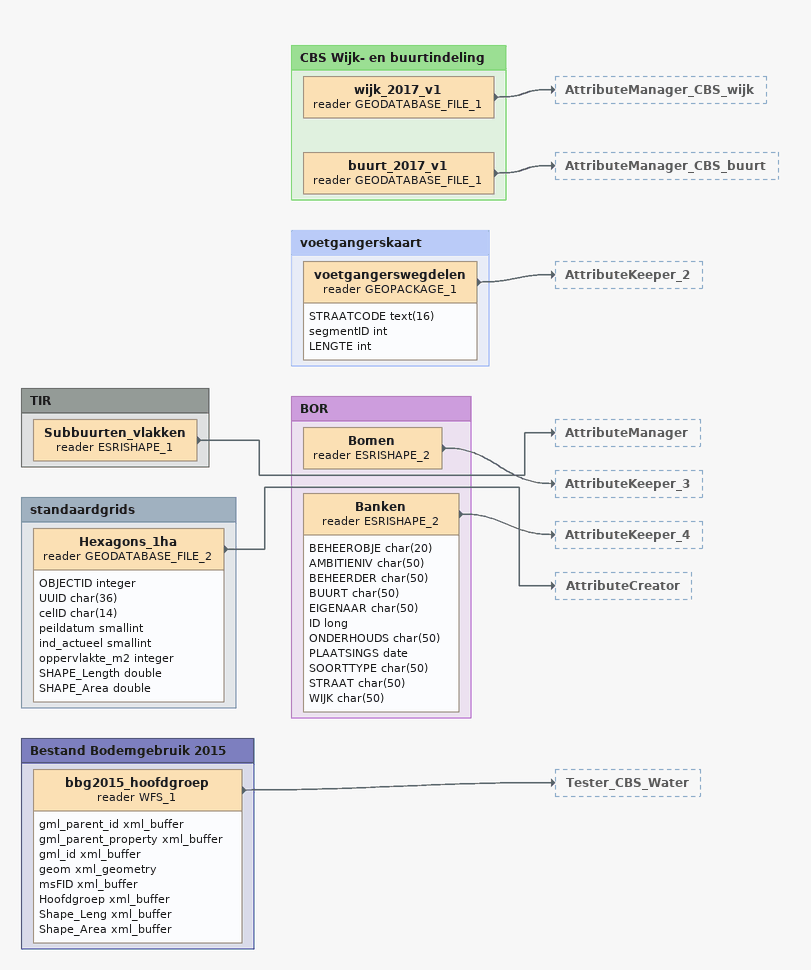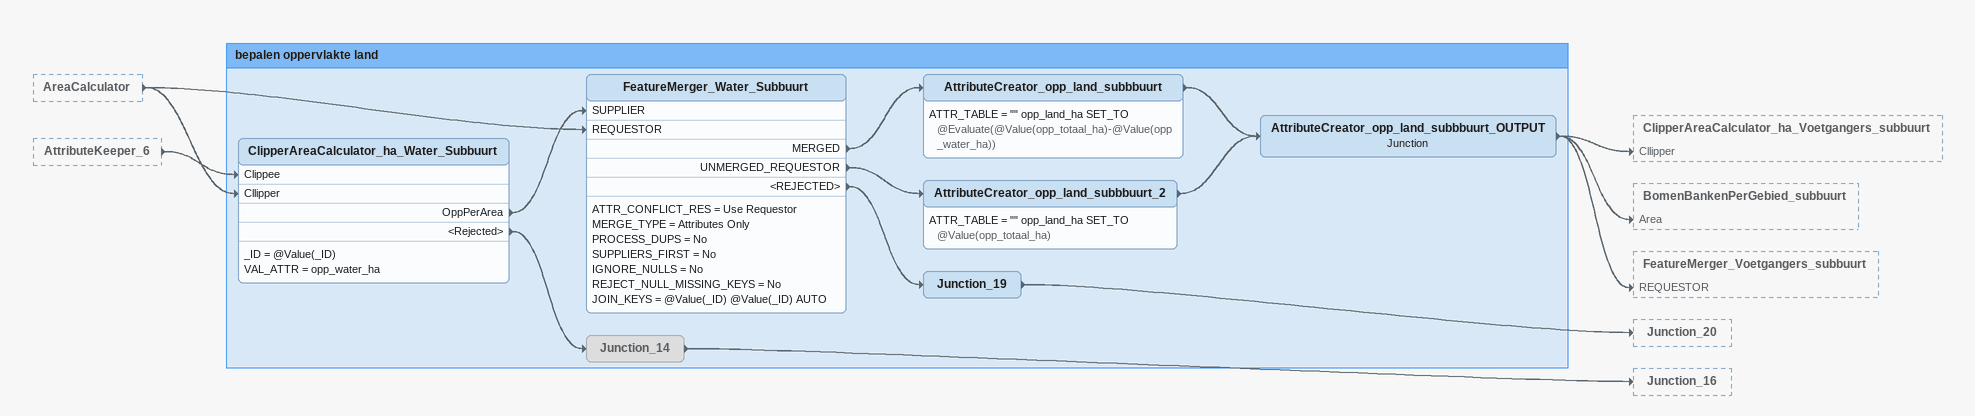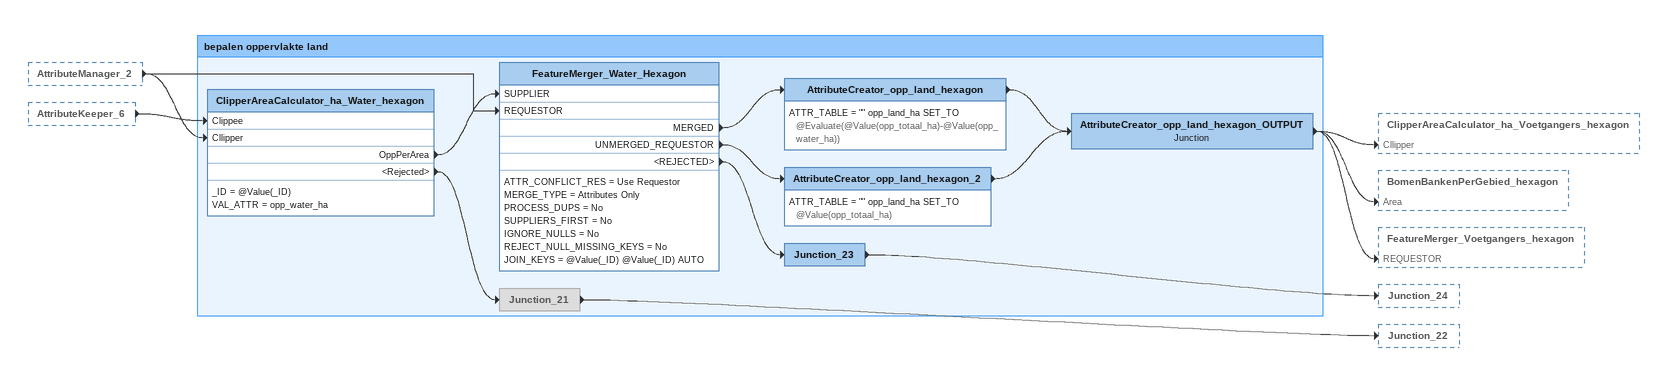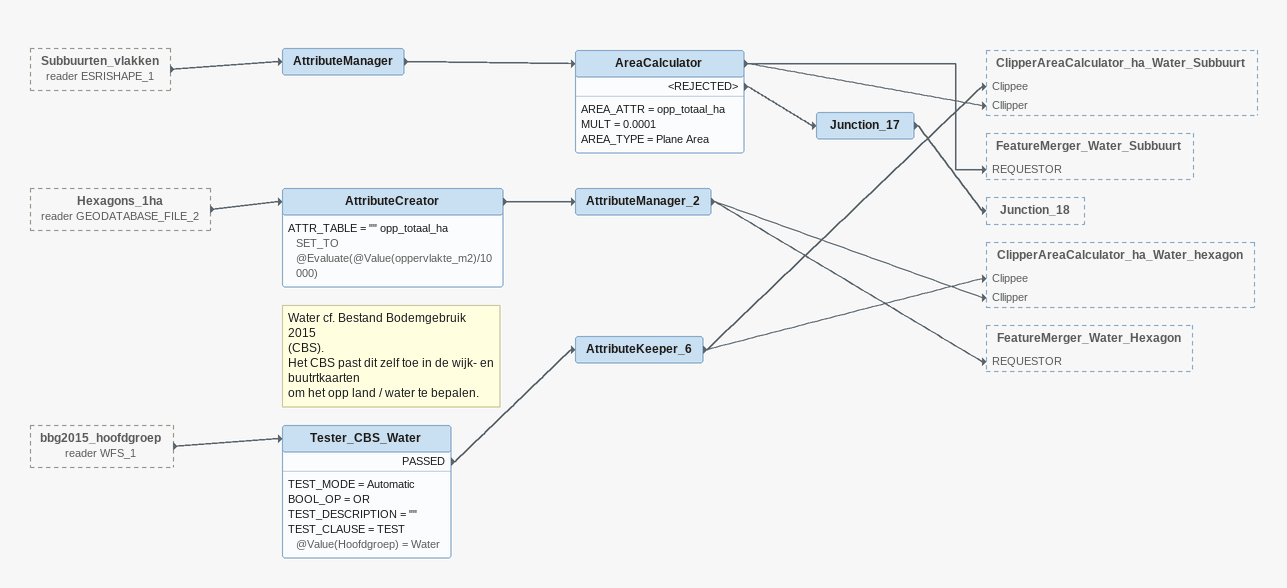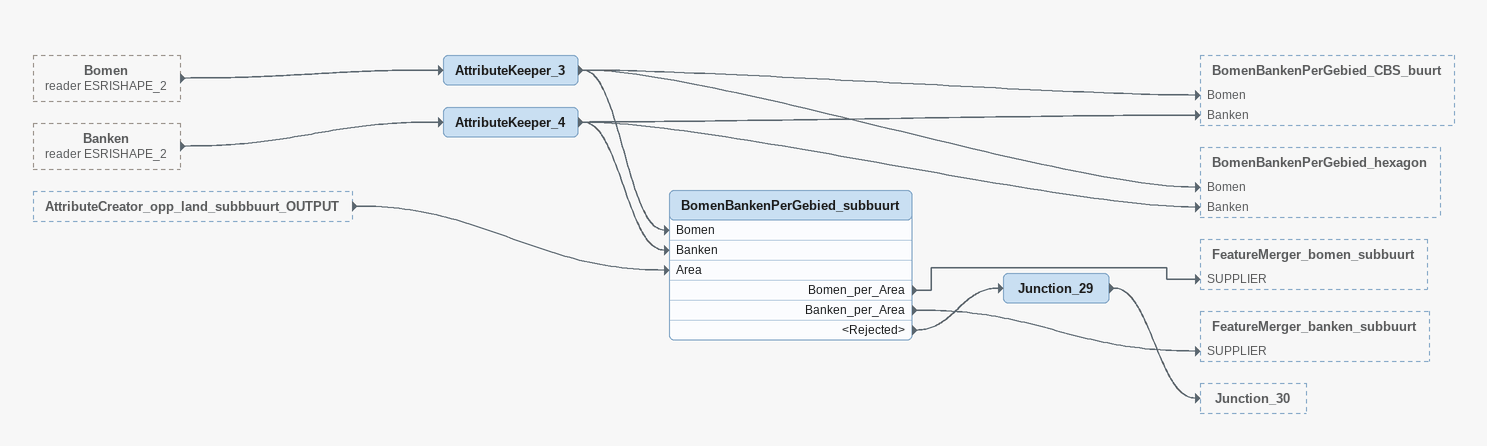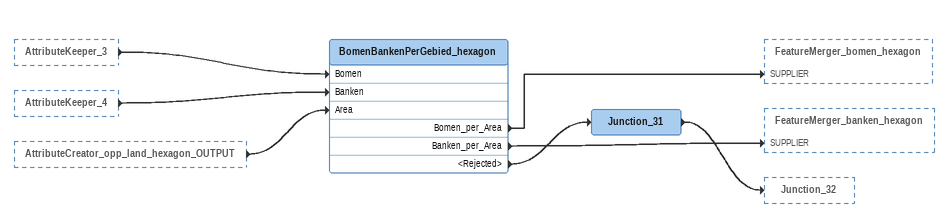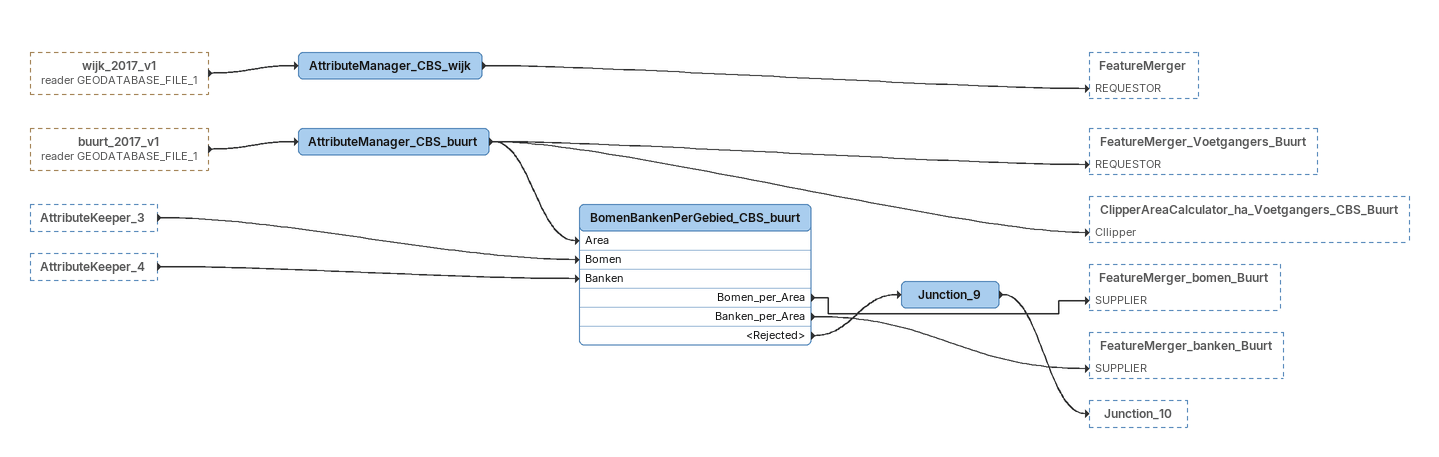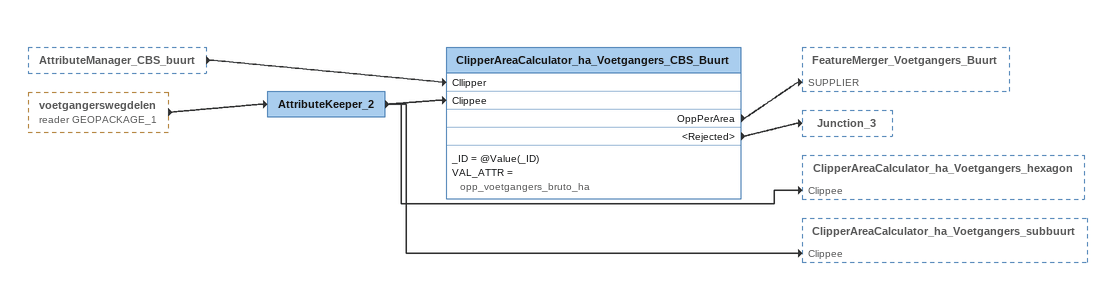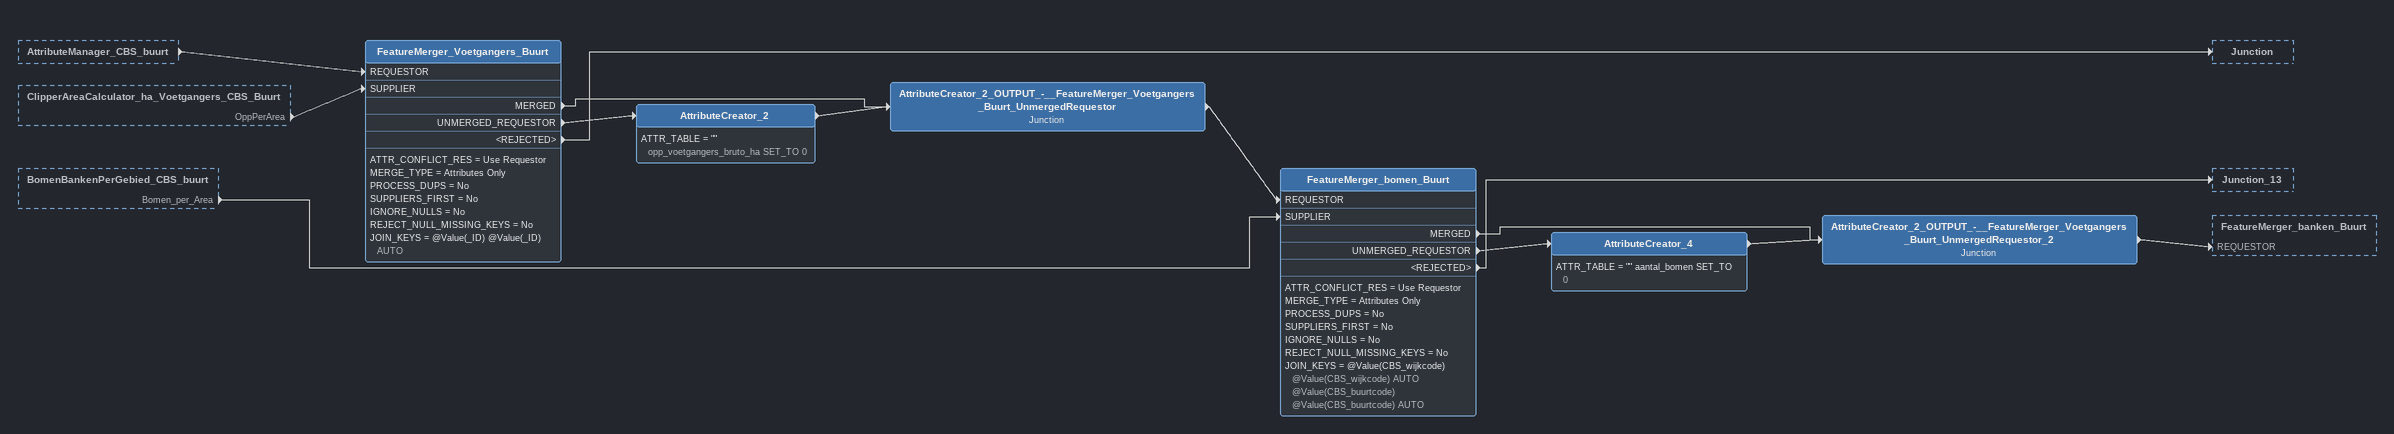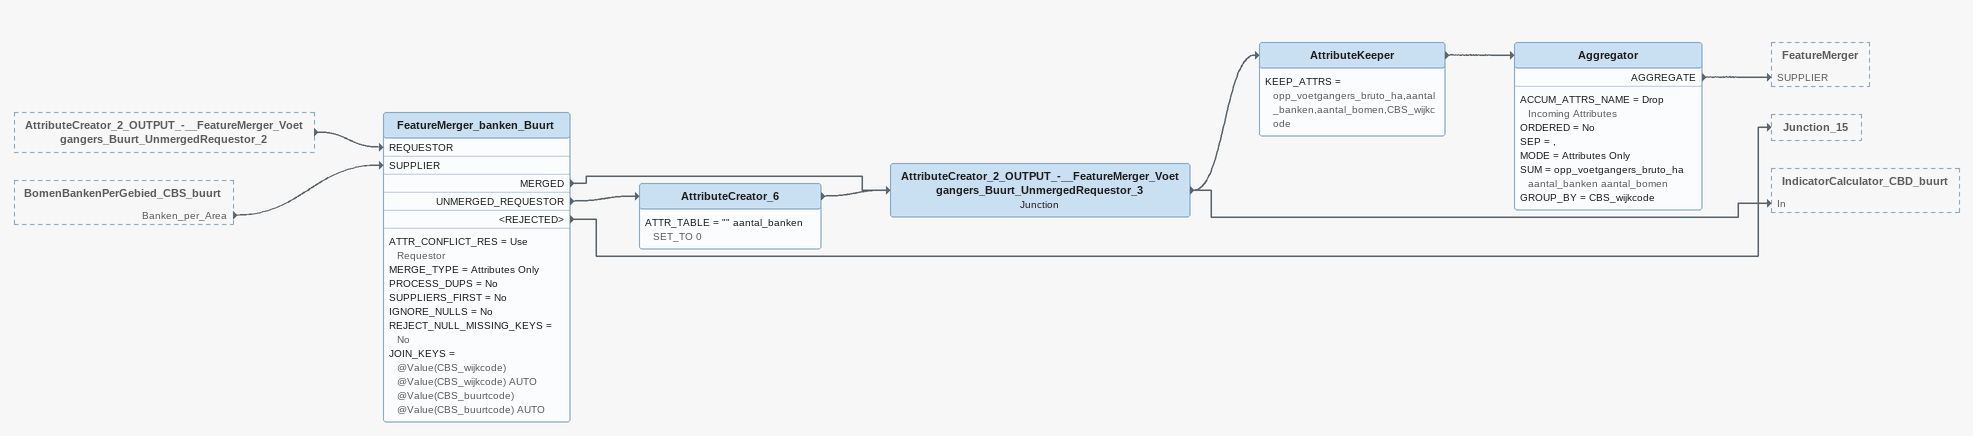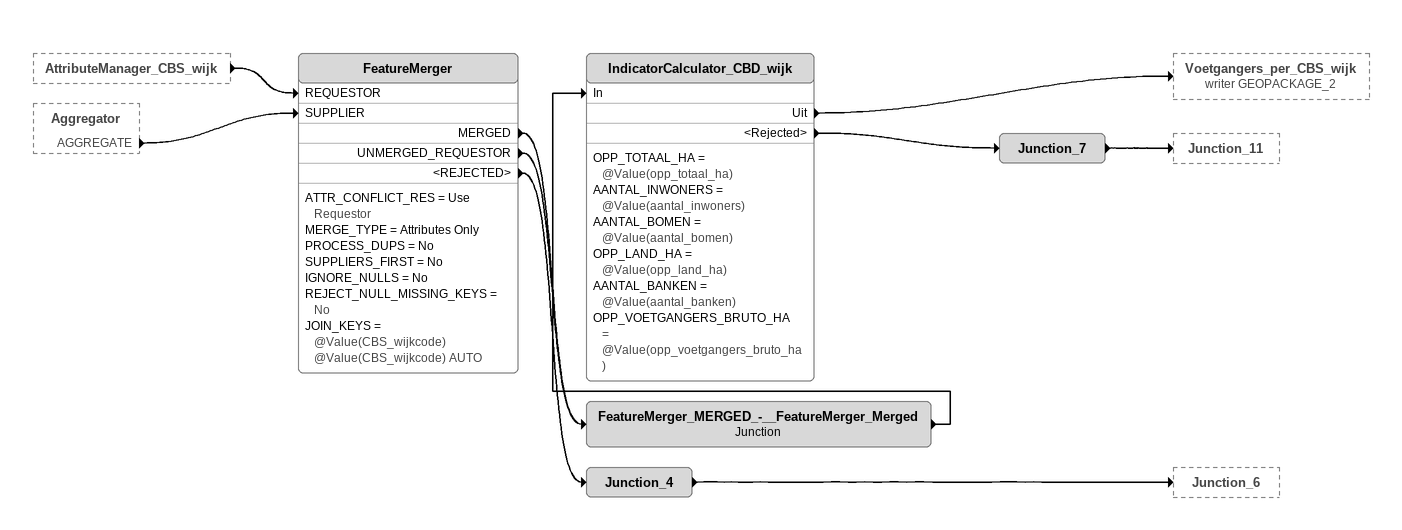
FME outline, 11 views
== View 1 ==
Bookmark: TIR
Subbuurten_vlakken (reader ESRISHAPE_1)
    -> AttributeManager

Bookmark: standaardgrids
Hexagons_1ha (reader GEODATABASE_FILE_2)
    attributes: OBJECTID integer, UUID char(36), celID char(14), peildatum smallint, ind_actueel smallint, oppervlakte_m2 integer, SHAPE_Length double, SHAPE_Area double
    -> AttributeCreator

Bookmark: Bestand Bodemgebruik 2015
bbg2015_hoofdgroep (reader WFS_1)
    attributes: gml_parent_id xml_buffer, gml_parent_property xml_buffer, gml_id xml_buffer, geom xml_geometry, msFID xml_buffer, Hoofdgroep xml_buffer, Shape_Leng xml_buffer, Shape_Area xml_buffer
    -> Tester_CBS_Water

Bookmark: BOR
Bomen (reader ESRISHAPE_2)
    -> AttributeKeeper_3
Banken (reader ESRISHAPE_2)
    attributes: BEHEEROBJE char(20), AMBITIENIV char(50), BEHEERDER char(50), BUURT char(50), EIGENAAR char(50), ID long, ONDERHOUDS char(50), PLAATSINGS date, SOORTTYPE char(50), STRAAT char(50), WIJK char(50)
    -> AttributeKeeper_4

Bookmark: CBS Wijk- en buurtindeling
wijk_2017_v1 (reader GEODATABASE_FILE_1)
    -> AttributeManager_CBS_wijk
buurt_2017_v1 (reader GEODATABASE_FILE_1)
    -> AttributeManager_CBS_buurt

Bookmark: voetgangerskaart
voetgangerswegdelen (reader GEOPACKAGE_1)
    attributes: STRAATCODE text(16), segmentID int, LENGTE int
    -> AttributeKeeper_2

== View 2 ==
AreaCalculator [outside]
    -> ClipperAreaCalculator_ha_Water_Subbuurt [Cllipper]
    -> FeatureMerger_Water_Subbuurt [REQUESTOR]
AttributeKeeper_6 [outside]
    -> ClipperAreaCalculator_ha_Water_Subbuurt [Clippee]

Bookmark: bepalen oppervlakte land
ClipperAreaCalculator_ha_Water_Subbuurt
    _ID = @Value(_ID)
    VAL_ATTR = opp_water_ha
    OppPerArea -> FeatureMerger_Water_Subbuurt [SUPPLIER]
    <Rejected> -> Junction_14
FeatureMerger_Water_Subbuurt
    ATTR_CONFLICT_RES = Use Requestor
    MERGE_TYPE = Attributes Only
    PROCESS_DUPS = No
    SUPPLIERS_FIRST = No
    IGNORE_NULLS = No
    REJECT_NULL_MISSING_KEYS = No
    JOIN_KEYS = @Value(_ID) @Value(_ID) AUTO
    MERGED -> AttributeCreator_opp_land_subbbuurt
    UNMERGED_REQUESTOR -> AttributeCreator_opp_land_subbbuurt_2
    <REJECTED> -> Junction_19
AttributeCreator_opp_land_subbbuurt
    ATTR_TABLE = "" opp_land_ha SET_TO @Evaluate(@Value(opp_totaal_ha)-@Value(opp_water_ha))
    -> AttributeCreator_opp_land_subbbuurt_OUTPUT
AttributeCreator_opp_land_subbbuurt_2
    ATTR_TABLE = "" opp_land_ha SET_TO @Value(opp_totaal_ha)
    -> AttributeCreator_opp_land_subbbuurt_OUTPUT
AttributeCreator_opp_land_subbbuurt_OUTPUT: Junction
    -> ClipperAreaCalculator_ha_Voetgangers_subbuurt [Cllipper]
    -> BomenBankenPerGebied_subbuurt [Area]
    -> FeatureMerger_Voetgangers_subbuurt [REQUESTOR]
Junction_19
    -> Junction_20
Junction_14 [off]
    -> Junction_16

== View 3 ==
AttributeManager_2 [outside]
    -> ClipperAreaCalculator_ha_Water_hexagon [Cllipper]
    -> FeatureMerger_Water_Hexagon [REQUESTOR]
AttributeKeeper_6 [outside]
    -> ClipperAreaCalculator_ha_Water_hexagon [Clippee]

Bookmark: bepalen oppervlakte land
ClipperAreaCalculator_ha_Water_hexagon
    _ID = @Value(_ID)
    VAL_ATTR = opp_water_ha
    OppPerArea -> FeatureMerger_Water_Hexagon [SUPPLIER]
    <Rejected> -> Junction_21
FeatureMerger_Water_Hexagon
    ATTR_CONFLICT_RES = Use Requestor
    MERGE_TYPE = Attributes Only
    PROCESS_DUPS = No
    SUPPLIERS_FIRST = No
    IGNORE_NULLS = No
    REJECT_NULL_MISSING_KEYS = No
    JOIN_KEYS = @Value(_ID) @Value(_ID) AUTO
    MERGED -> AttributeCreator_opp_land_hexagon
    UNMERGED_REQUESTOR -> AttributeCreator_opp_land_hexagon_2
    <REJECTED> -> Junction_23
AttributeCreator_opp_land_hexagon
    ATTR_TABLE = "" opp_land_ha SET_TO @Evaluate(@Value(opp_totaal_ha)-@Value(opp_water_ha))
    -> AttributeCreator_opp_land_hexagon_OUTPUT
AttributeCreator_opp_land_hexagon_2
    ATTR_TABLE = "" opp_land_ha SET_TO @Value(opp_totaal_ha)
    -> AttributeCreator_opp_land_hexagon_OUTPUT
AttributeCreator_opp_land_hexagon_OUTPUT: Junction
    -> ClipperAreaCalculator_ha_Voetgangers_hexagon [Cllipper]
    -> BomenBankenPerGebied_hexagon [Area]
    -> FeatureMerger_Voetgangers_hexagon [REQUESTOR]
Junction_23
    -> Junction_24
Junction_21 [off]
    -> Junction_22

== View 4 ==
Subbuurten_vlakken (reader ESRISHAPE_1) [outside]
    -> AttributeManager
Hexagons_1ha (reader GEODATABASE_FILE_2) [outside]
    -> AttributeCreator
bbg2015_hoofdgroep (reader WFS_1) [outside]
    -> Tester_CBS_Water
AttributeManager
    -> AreaCalculator
AreaCalculator
    AREA_ATTR = opp_totaal_ha
    MULT = 0.0001
    AREA_TYPE = Plane Area
    -> ClipperAreaCalculator_ha_Water_Subbuurt [Cllipper]
    -> FeatureMerger_Water_Subbuurt [REQUESTOR]
    <REJECTED> -> Junction_17
Junction_17
    -> Junction_18
AttributeCreator
    ATTR_TABLE = "" opp_totaal_ha SET_TO @Evaluate(@Value(oppervlakte_m2)/10000)
    -> AttributeManager_2
AttributeManager_2
    -> ClipperAreaCalculator_ha_Water_hexagon [Cllipper]
    -> FeatureMerger_Water_Hexagon [REQUESTOR]
Note: Water cf. Bestand Bodemgebruik 2015 / (CBS). / Het CBS past dit zelf toe in de wijk- en buutrtkaarten / om het opp land / water te bepalen.
Tester_CBS_Water
    TEST_MODE = Automatic
    BOOL_OP = OR
    TEST_DESCRIPTION = ""
    TEST_CLAUSE = TEST @Value(Hoofdgroep) = Water
    PASSED -> AttributeKeeper_6
AttributeKeeper_6
    -> ClipperAreaCalculator_ha_Water_Subbuurt [Clippee]
    -> ClipperAreaCalculator_ha_Water_hexagon [Clippee]

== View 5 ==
Bomen (reader ESRISHAPE_2) [outside]
    -> AttributeKeeper_3
Banken (reader ESRISHAPE_2) [outside]
    -> AttributeKeeper_4
AttributeCreator_opp_land_subbbuurt_OUTPUT [outside]
    -> BomenBankenPerGebied_subbuurt [Area]
AttributeKeeper_3
    -> BomenBankenPerGebied_CBS_buurt [Bomen]
    -> BomenBankenPerGebied_subbuurt [Bomen]
    -> BomenBankenPerGebied_hexagon [Bomen]
AttributeKeeper_4
    -> BomenBankenPerGebied_CBS_buurt [Banken]
    -> BomenBankenPerGebied_subbuurt [Banken]
    -> BomenBankenPerGebied_hexagon [Banken]
BomenBankenPerGebied_subbuurt
    Bomen_per_Area -> FeatureMerger_bomen_subbuurt [SUPPLIER]
    Banken_per_Area -> FeatureMerger_banken_subbuurt [SUPPLIER]
    <Rejected> -> Junction_29
Junction_29
    -> Junction_30

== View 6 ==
AttributeKeeper_3 [outside]
    -> BomenBankenPerGebied_hexagon [Bomen]
AttributeKeeper_4 [outside]
    -> BomenBankenPerGebied_hexagon [Banken]
AttributeCreator_opp_land_hexagon_OUTPUT [outside]
    -> BomenBankenPerGebied_hexagon [Area]
BomenBankenPerGebied_hexagon
    Bomen_per_Area -> FeatureMerger_bomen_hexagon [SUPPLIER]
    Banken_per_Area -> FeatureMerger_banken_hexagon [SUPPLIER]
    <Rejected> -> Junction_31
Junction_31
    -> Junction_32

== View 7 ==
wijk_2017_v1 (reader GEODATABASE_FILE_1) [outside]
    -> AttributeManager_CBS_wijk
buurt_2017_v1 (reader GEODATABASE_FILE_1) [outside]
    -> AttributeManager_CBS_buurt
AttributeKeeper_3 [outside]
    -> BomenBankenPerGebied_CBS_buurt [Bomen]
AttributeKeeper_4 [outside]
    -> BomenBankenPerGebied_CBS_buurt [Banken]
AttributeManager_CBS_wijk
    -> FeatureMerger [REQUESTOR]
AttributeManager_CBS_buurt
    -> FeatureMerger_Voetgangers_Buurt [REQUESTOR]
    -> ClipperAreaCalculator_ha_Voetgangers_CBS_Buurt [Cllipper]
    -> BomenBankenPerGebied_CBS_buurt [Area]
BomenBankenPerGebied_CBS_buurt
    Bomen_per_Area -> FeatureMerger_bomen_Buurt [SUPPLIER]
    Banken_per_Area -> FeatureMerger_banken_Buurt [SUPPLIER]
    <Rejected> -> Junction_9
Junction_9
    -> Junction_10

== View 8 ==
AttributeManager_CBS_buurt [outside]
    -> ClipperAreaCalculator_ha_Voetgangers_CBS_Buurt [Cllipper]
voetgangerswegdelen (reader GEOPACKAGE_1) [outside]
    -> AttributeKeeper_2
AttributeKeeper_2
    -> ClipperAreaCalculator_ha_Voetgangers_CBS_Buurt [Clippee]
    -> ClipperAreaCalculator_ha_Voetgangers_hexagon [Clippee]
    -> ClipperAreaCalculator_ha_Voetgangers_subbuurt [Clippee]
ClipperAreaCalculator_ha_Voetgangers_CBS_Buurt
    _ID = @Value(_ID)
    VAL_ATTR = opp_voetgangers_bruto_ha
    OppPerArea -> FeatureMerger_Voetgangers_Buurt [SUPPLIER]
    <Rejected> -> Junction_3

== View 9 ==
AttributeManager_CBS_buurt [outside]
    -> FeatureMerger_Voetgangers_Buurt [REQUESTOR]
ClipperAreaCalculator_ha_Voetgangers_CBS_Buurt [outside]
    OppPerArea -> FeatureMerger_Voetgangers_Buurt [SUPPLIER]
BomenBankenPerGebied_CBS_buurt [outside]
    Bomen_per_Area -> FeatureMerger_bomen_Buurt [SUPPLIER]
FeatureMerger_Voetgangers_Buurt
    ATTR_CONFLICT_RES = Use Requestor
    MERGE_TYPE = Attributes Only
    PROCESS_DUPS = No
    SUPPLIERS_FIRST = No
    IGNORE_NULLS = No
    REJECT_NULL_MISSING_KEYS = No
    JOIN_KEYS = @Value(_ID) @Value(_ID) AUTO
    MERGED -> AttributeCreator_2_OUTPUT_-__FeatureMerger_Voetgangers_Buurt_UnmergedRequestor
    UNMERGED_REQUESTOR -> AttributeCreator_2
    <REJECTED> -> Junction
AttributeCreator_2
    ATTR_TABLE = "" opp_voetgangers_bruto_ha SET_TO 0
    -> AttributeCreator_2_OUTPUT_-__FeatureMerger_Voetgangers_Buurt_UnmergedRequestor
AttributeCreator_2_OUTPUT_-__FeatureMerger_Voetgangers_Buurt_UnmergedRequestor: Junction
    -> FeatureMerger_bomen_Buurt [REQUESTOR]
FeatureMerger_bomen_Buurt
    ATTR_CONFLICT_RES = Use Requestor
    MERGE_TYPE = Attributes Only
    PROCESS_DUPS = No
    SUPPLIERS_FIRST = No
    IGNORE_NULLS = No
    REJECT_NULL_MISSING_KEYS = No
    JOIN_KEYS = @Value(CBS_wijkcode) @Value(CBS_wijkcode) AUTO @Value(CBS_buurtcode) @Value(CBS_buurtcode) AUTO
    MERGED -> AttributeCreator_2_OUTPUT_-__FeatureMerger_Voetgangers_Buurt_UnmergedRequestor_2
    UNMERGED_REQUESTOR -> AttributeCreator_4
    <REJECTED> -> Junction_13
AttributeCreator_4
    ATTR_TABLE = "" aantal_bomen SET_TO 0
    -> AttributeCreator_2_OUTPUT_-__FeatureMerger_Voetgangers_Buurt_UnmergedRequestor_2
AttributeCreator_2_OUTPUT_-__FeatureMerger_Voetgangers_Buurt_UnmergedRequestor_2: Junction
    -> FeatureMerger_banken_Buurt [REQUESTOR]

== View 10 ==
AttributeCreator_2_OUTPUT_-__FeatureMerger_Voetgangers_Buurt_UnmergedRequestor_2 [outside]
    -> FeatureMerger_banken_Buurt [REQUESTOR]
BomenBankenPerGebied_CBS_buurt [outside]
    Banken_per_Area -> FeatureMerger_banken_Buurt [SUPPLIER]
FeatureMerger_banken_Buurt
    ATTR_CONFLICT_RES = Use Requestor
    MERGE_TYPE = Attributes Only
    PROCESS_DUPS = No
    SUPPLIERS_FIRST = No
    IGNORE_NULLS = No
    REJECT_NULL_MISSING_KEYS = No
    JOIN_KEYS = @Value(CBS_wijkcode) @Value(CBS_wijkcode) AUTO @Value(CBS_buurtcode) @Value(CBS_buurtcode) AUTO
    MERGED -> AttributeCreator_2_OUTPUT_-__FeatureMerger_Voetgangers_Buurt_UnmergedRequestor_3
    UNMERGED_REQUESTOR -> AttributeCreator_6
    <REJECTED> -> Junction_15
AttributeCreator_6
    ATTR_TABLE = "" aantal_banken SET_TO 0
    -> AttributeCreator_2_OUTPUT_-__FeatureMerger_Voetgangers_Buurt_UnmergedRequestor_3
AttributeCreator_2_OUTPUT_-__FeatureMerger_Voetgangers_Buurt_UnmergedRequestor_3: Junction
    -> AttributeKeeper
    -> IndicatorCalculator_CBD_buurt [In]
AttributeKeeper
    KEEP_ATTRS = opp_voetgangers_bruto_ha,aantal_banken,aantal_bomen,CBS_wijkcode
    -> Aggregator
Aggregator
    ACCUM_ATTRS_NAME = Drop Incoming Attributes
    ORDERED = No
    SEP = ,
    MODE = Attributes Only
    SUM = opp_voetgangers_bruto_ha aantal_banken aantal_bomen
    GROUP_BY = CBS_wijkcode
    AGGREGATE -> FeatureMerger [SUPPLIER]

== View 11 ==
AttributeManager_CBS_wijk [outside]
    -> FeatureMerger [REQUESTOR]
Aggregator [outside]
    AGGREGATE -> FeatureMerger [SUPPLIER]
FeatureMerger
    ATTR_CONFLICT_RES = Use Requestor
    MERGE_TYPE = Attributes Only
    PROCESS_DUPS = No
    SUPPLIERS_FIRST = No
    IGNORE_NULLS = No
    REJECT_NULL_MISSING_KEYS = No
    JOIN_KEYS = @Value(CBS_wijkcode) @Value(CBS_wijkcode) AUTO
    MERGED -> FeatureMerger_MERGED_-__FeatureMerger_Merged
    UNMERGED_REQUESTOR -> FeatureMerger_MERGED_-__FeatureMerger_Merged
    <REJECTED> -> Junction_4
FeatureMerger_MERGED_-__FeatureMerger_Merged: Junction
    -> IndicatorCalculator_CBD_wijk [In]
IndicatorCalculator_CBD_wijk
    OPP_TOTAAL_HA = @Value(opp_totaal_ha)
    AANTAL_INWONERS = @Value(aantal_inwoners)
    AANTAL_BOMEN = @Value(aantal_bomen)
    OPP_LAND_HA = @Value(opp_land_ha)
    AANTAL_BANKEN = @Value(aantal_banken)
    OPP_VOETGANGERS_BRUTO_HA = @Value(opp_voetgangers_bruto_ha)
    Uit -> Voetgangers_per_CBS_wijk (writer GEOPACKAGE_2)
    <Rejected> -> Junction_7
Junction_7
    -> Junction_11
Junction_4
    -> Junction_6
